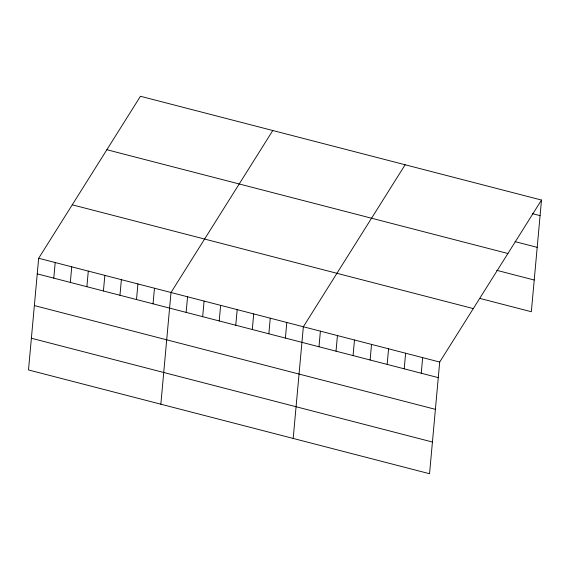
<?xml version="1.0" encoding="UTF-8"?>
<svg xmlns="http://www.w3.org/2000/svg" width="570" height="570" viewBox="0 0 570 570"><rect width="100%" height="100%" fill="white"/><g stroke="black" fill="none" stroke-linecap="round" stroke-linejoin="round"><path stroke-width="0.85" d="M38.667 258.26L28.5 369.951L429.545 473.727L439.705 362.043L541.5 200.049L140.455 96.273L38.667 258.26L439.705 362.043M53.787 278.139L55.205 262.542M70.331 282.421L71.749 266.824M86.875 286.703L88.293 271.106M103.419 290.985L104.837 275.388M119.964 295.267L121.382 279.671M136.501 299.542L137.926 283.945M153.045 303.824L154.463 288.228M160.847 404.201L171.007 292.51L272.802 130.516M186.134 312.389L187.551 296.792M202.678 316.671L204.096 301.074M219.215 320.946L220.64 305.349M235.759 325.228L237.184 309.631M252.303 329.51L253.721 313.913M268.848 333.792L270.266 318.195M285.392 338.074L286.81 322.478M293.187 438.444L303.354 326.753L405.149 164.758M318.979 346.76L320.397 331.163M336.022 351.17L337.44 335.573M353.065 355.58L354.483 339.984M370.108 359.991L371.533 344.401M387.158 364.408L388.576 348.812M404.201 368.819L405.619 353.222M421.244 373.229L422.662 357.632M541.5 200.049L531.333 311.74L480.204 298.502M532.409 213.657L540.082 215.645M515.038 241.623L537.197 247.352M106.868 149.725L507.906 253.5M496.726 270.322L534.218 280.027M72.255 204.808L473.3 308.584M37.242 273.857L438.287 377.639M34.357 305.57L435.402 409.346M31.386 338.245L432.43 442.021"/></g></svg>
